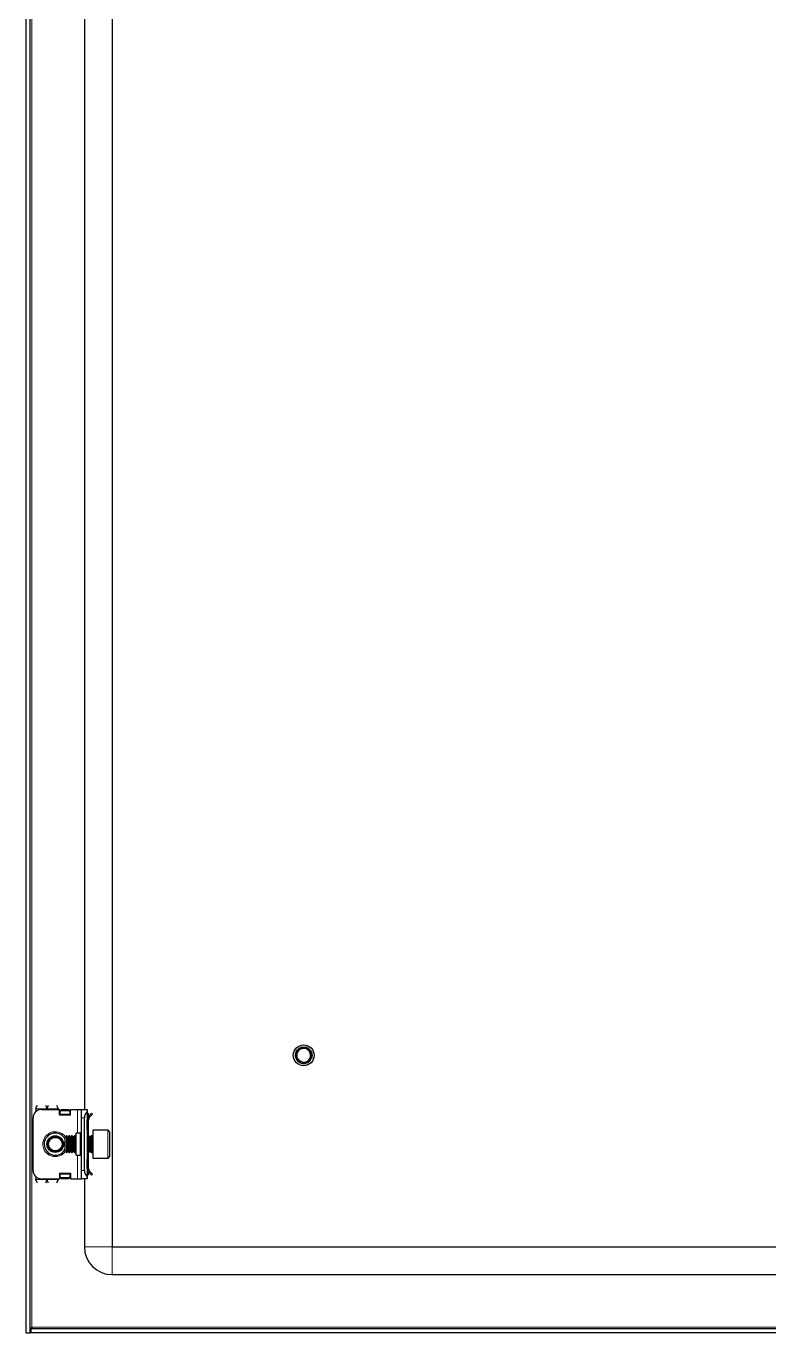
# Model space of a CAD drawing. Header units: millimetres. Extents: x -261 to 1184, y -353 to 966.
# Drawn here: x 637.5 to 905, y -188.4 to 282.4 of the extents above; entities that cross this region are included whole.
import ezdxf

# ---------------------------------------------------------------- set-up
doc = ezdxf.new("R2010")
doc.units = ezdxf.units.MM

msp = doc.modelspace()

# ---------------------------------------------------------------- linework, layer by layer
at = {"color": 7, "linetype": 'Continuous', "lineweight": 25}
for p, q in [((637.48, -188.41), (637.48, 772.59)), ((638.98, -188.41), (638.98, 772.59)), ((668.48, 741.59), (668.48, -157.41)), ((658.48, 692.09), (658.48, -107.91)), ((734.48, -88.41), (734.48, -88.41)), ((734.49, -88.22), (734.55, -87.91)), ((734.49, -88.22), (734.49, -88.27)), ((734.51, -88.01), (734.5, -88.06)), ((734.51, -88.82), (734.52, -88.87)), ((734.55, -87.81), (734.54, -87.86)), ((734.59, -87.61), (734.58, -87.66)), ((734.65, -87.43), (734.63, -87.48)), ((734.7, -87.33), (734.82, -87.11)), ((734.7, -87.3), (734.8, -87.11)), ((735.19, -89.28), (735.03, -88.87)), ((735.22, -86.45), (735.38, -86.32)), ((735.25, -86.48), (735.36, -86.29)), ((735.95, -85.84), (736.22, -85.71)), ((736.51, -85.58), (736.79, -85.51)), ((736.89, -85.47), (736.84, -85.48)), ((737.03, -85.45), (737.22, -85.43)), ((738.02, -85.46), (737.98, -85.46)), ((738.2, -85.5), (738.16, -85.49)), ((738.38, -85.55), (738.34, -85.54)), ((738.56, -85.61), (738.52, -85.6)), ((738.92, -85.78), (738.87, -85.75)), ((739.09, -85.88), (739.05, -85.86)), ((739.26, -86), (739.22, -85.97)), ((739.26, -86), (739.47, -86.18)), ((739.43, -86.13), (739.39, -86.1)), ((739.58, -86.26), (739.54, -86.23)), ((739.71, -86.4), (739.68, -86.37)), ((740.3, -87.38), (740.3, -87.37)), ((740.4, -89.12), (740.32, -89.35)), ((740.36, -87.55), (740.34, -87.51)), ((740.35, -89.31), (740.36, -89.26)), ((740.4, -87.73), (740.39, -87.69)), ((740.4, -89.12), (740.41, -89.07)), ((740.44, -87.91), (740.43, -87.87)), ((740.44, -88.92), (740.45, -88.87)), ((740.47, -88.1), (740.46, -88.06)), ((740.48, -88.3), (740.46, -88.54)), ((740.48, -88.51), (740.46, -88.76)), ((740.47, -88.71), (740.47, -88.66)), ((740.48, -88.3), (740.48, -88.25)), ((740.48, -88.51), (740.48, -88.46)), ((735.32, -90.49), (735.2, -90.36)), ((735.21, -90.37), (735.23, -90.39)), ((735.32, -90.49), (735.36, -90.53)), ((735.47, -90.63), (735.5, -90.67)), ((735.62, -90.77), (735.66, -90.8)), ((735.79, -90.89), (735.83, -90.92)), ((736.32, -91.18), (736.36, -91.2)), ((737.29, -91.41), (738.03, -91.34)), ((738.17, -91.33), (738.22, -91.32)), ((738.36, -91.28), (738.41, -91.27)), ((738.56, -91.21), (738.6, -91.2)), ((738.93, -91.04), (738.71, -91.12)), ((738.75, -91.13), (738.79, -91.11)), ((739.11, -90.94), (738.91, -91.05)), ((738.93, -90.97), (738.98, -91.02)), ((738.93, -91.04), (738.98, -91.02)), ((640.98, -107.66), (640.98, -108.68)), ((642.98, -107.91), (649.48, -107.91)), ((648.98, -107.66), (648.98, -107.91)), ((649.48, -109.91), (649.48, -107.91)), ((649.68, -108.03), (649.48, -108.03)), ((649.68, -109.91), (649.68, -108.03)), ((649.73, -108.29), (650.23, -107.94)), ((650.23, -108.29), (649.73, -108.65)), ((649.73, -108.65), (649.73, -108.29)), ((650.23, -107.94), (650.23, -108.29)), ((650.23, -107.94), (652.73, -107.94)), ((650.23, -108.29), (652.73, -108.29)), ((652.73, -108.29), (652.73, -107.94)), ((652.73, -107.94), (653.23, -108.29)), ((653.23, -108.65), (652.73, -108.29)), ((653.23, -108.29), (653.23, -108.65)), ((653.48, -109.91), (653.48, -107.91)), ((653.48, -107.91), (655.98, -107.91)), ((655.98, -107.91), (657.48, -107.91)), ((657.48, -107.91), (659.48, -107.91)), ((657.48, -110.91), (657.48, -107.91)), ((659.48, -107.91), (659.48, -108.68)), ((639.98, -129.91), (639.98, -110.91)), ((649.48, -109.91), (653.48, -109.91)), ((649.73, -109.56), (649.73, -108.65)), ((649.73, -109.91), (649.73, -109.56)), ((653.23, -108.65), (653.23, -109.56)), ((653.23, -109.56), (653.23, -109.91)), ((657.48, -129.91), (657.48, -110.91)), ((658.48, -129.91), (658.48, -110.91)), ((659.48, -108.68), (659.48, -132.15)), ((659.48, -109), (659.69, -109.21)), ((659.98, -111.66), (659.48, -111.66)), ((659.48, -115.16), (659.48, -111.66)), ((659.98, -109.91), (659.98, -110.37)), ((659.98, -115.16), (659.98, -111.66)), ((660.07, -110.25), (661.04, -109.27)), ((660.42, -110.6), (660.07, -110.25)), ((660.42, -110.6), (661.4, -109.63)), ((661.04, -109.27), (661.4, -109.63)), ((652.04, -117.41), (651.48, -117.97)), ((652.1, -117.41), (652.04, -117.41)), ((652.04, -117.41), (652.04, -123.41)), ((652.48, -117.97), (652.1, -117.41)), ((652.1, -117.41), (652.1, -122.94)), ((652.87, -117.41), (652.48, -117.97)), ((653.1, -117.41), (652.87, -117.41)), ((652.87, -117.41), (652.87, -122.94)), ((653.48, -117.97), (653.1, -117.41)), ((653.1, -117.41), (653.1, -122.94)), ((653.87, -117.41), (653.48, -117.97)), ((654.1, -117.41), (653.87, -117.41)), ((653.87, -117.41), (653.87, -122.94)), ((654.48, -117.97), (654.1, -117.41)), ((654.1, -117.41), (654.1, -122.94)), ((654.87, -117.41), (654.48, -117.97)), ((655.1, -117.41), (654.87, -117.41)), ((654.87, -117.41), (654.87, -122.94)), ((655.48, -117.97), (655.1, -117.41)), ((655.1, -117.41), (655.1, -122.94)), ((656.98, -116.41), (655.48, -116.41)), ((655.48, -124.41), (655.48, -116.41)), ((659.98, -115.16), (659.48, -115.16)), ((659.87, -117.41), (659.48, -117.97)), ((660.1, -117.41), (659.87, -117.41)), ((659.87, -117.41), (659.87, -122.94)), ((659.98, -117.41), (659.98, -115.16)), ((660.48, -117.97), (660.1, -117.41)), ((660.1, -117.41), (660.1, -122.94)), ((660.87, -117.41), (660.48, -117.97)), ((661.23, -117.41), (660.87, -117.41)), ((660.87, -117.41), (660.87, -122.94)), ((666.88, -115.41), (661.48, -115.41)), ((661.48, -115.41), (661.48, -125.41)), ((667.48, -116.01), (667.48, -124.81)), ((651.48, -117.97), (651.48, -122.86)), ((652.48, -117.97), (652.48, -122.47)), ((653.48, -117.97), (653.48, -122.47)), ((654.48, -117.97), (654.48, -122.47)), ((660.48, -117.97), (660.48, -122.47)), ((651.48, -122.86), (652.04, -123.41)), ((652.04, -123.41), (652.1, -123.41)), ((652.1, -123.41), (652.48, -122.86)), ((652.1, -122.94), (652.1, -123.41)), ((652.48, -122.47), (652.48, -122.86)), ((652.48, -122.86), (652.87, -123.41)), ((652.87, -122.94), (652.87, -123.41)), ((652.87, -123.41), (653.1, -123.41)), ((653.1, -123.41), (653.48, -122.86)), ((653.1, -122.94), (653.1, -123.41)), ((653.48, -122.47), (653.48, -122.86)), ((653.48, -122.86), (653.87, -123.41)), ((653.87, -122.94), (653.87, -123.41)), ((653.87, -123.41), (654.1, -123.41)), ((654.1, -123.41), (654.48, -122.86)), ((654.1, -122.94), (654.1, -123.41)), ((654.48, -122.47), (654.48, -122.86)), ((654.48, -122.86), (654.87, -123.41)), ((654.87, -122.94), (654.87, -123.41)), ((654.87, -123.41), (655.1, -123.41)), ((655.1, -123.41), (655.48, -122.86)), ((655.1, -122.94), (655.1, -123.41)), ((655.48, -124.41), (656.98, -124.41)), ((659.48, -122.86), (659.87, -123.41)), ((659.48, -125.66), (659.98, -125.66)), ((659.48, -129.16), (659.48, -125.66)), ((659.87, -122.94), (659.87, -123.41)), ((659.87, -123.41), (660.1, -123.41)), ((659.98, -125.66), (659.98, -123.41)), ((659.98, -129.16), (659.98, -125.66)), ((660.1, -123.41), (660.48, -122.86)), ((660.1, -122.94), (660.1, -123.41)), ((660.48, -122.47), (660.48, -122.86)), ((660.48, -122.86), (660.87, -123.41)), ((660.87, -122.94), (660.87, -123.41)), ((660.87, -123.41), (661.23, -123.41)), ((661.48, -125.41), (666.88, -125.41)), ((649.48, -130.91), (649.48, -132.91)), ((649.48, -130.91), (653.48, -130.91)), ((649.68, -132.8), (649.68, -130.91)), ((649.73, -131.27), (649.73, -130.91)), ((649.73, -132.18), (649.73, -131.27)), ((653.23, -130.91), (653.23, -131.27)), ((653.23, -131.27), (653.23, -132.18)), ((653.48, -130.91), (653.48, -132.91)), ((657.48, -132.91), (657.48, -129.91)), ((659.98, -129.16), (659.48, -129.16)), ((659.69, -131.62), (659.48, -131.83)), ((659.98, -130.91), (659.98, -130.52)), ((660.42, -130.22), (660.07, -130.58)), ((660.07, -130.58), (661.04, -131.55)), ((660.42, -130.22), (661.4, -131.2)), ((661.04, -131.55), (661.4, -131.2)), ((640.98, -132.15), (640.98, -133.16)), ((642.98, -132.91), (649.48, -132.91)), ((648.98, -132.91), (648.98, -133.16)), ((649.48, -132.8), (649.68, -132.8)), ((649.73, -132.53), (649.73, -132.18)), ((649.73, -132.18), (650.23, -132.53)), ((650.23, -132.89), (649.73, -132.53)), ((650.23, -132.53), (650.23, -132.89)), ((652.73, -132.53), (650.23, -132.53)), ((652.73, -132.89), (650.23, -132.89)), ((652.73, -132.53), (653.23, -132.18)), ((652.73, -132.89), (652.73, -132.53)), ((653.23, -132.53), (652.73, -132.89)), ((653.23, -132.18), (653.23, -132.53)), ((653.48, -132.91), (655.98, -132.91)), ((655.98, -132.91), (657.48, -132.91)), ((659.48, -132.91), (657.48, -132.91)), ((658.48, -132.91), (658.48, -157.41)), ((659.48, -132.15), (659.48, -132.91)), ((668.48, -157.41), (1152.48, -157.41)), ((668.48, -167.41), (1152.48, -167.41)), ((639.18, -186.91), (639.18, -188.41)), ((1181.78, -186.91), (639.18, -186.91)), ((639.34, -186.91), (639.58, -186.31)), ((637.48, -188.41), (638.98, -188.41)), ((1181.78, -188.41), (639.18, -188.41))]:
    msp.add_line(p, q, dxfattribs=at)
at = {"color": 8, "linetype": 'Continuous', "lineweight": 18}
for p, q in [((639.58, -186.31), (639.58, 770.49)), ((640.98, -107.66), (644.98, -107.66)), ((644.98, -107.66), (648.98, -107.66)), ((655.98, -116.41), (655.98, -107.91)), ((653.23, -109.56), (649.73, -109.56)), ((658.48, -110.91), (657.48, -110.91)), ((659.48, -109.41), (659.69, -109.21)), ((659.48, -109.91), (659.98, -109.91)), ((656.98, -124.41), (656.98, -116.41)), ((661.23, -118.8), (661.23, -117.41)), ((666.88, -125.41), (666.88, -115.41)), ((661.23, -123.41), (661.23, -118.8)), ((655.98, -132.91), (655.98, -124.41)), ((649.73, -131.27), (653.23, -131.27)), ((657.48, -129.91), (658.48, -129.91)), ((659.48, -130.91), (659.98, -130.91)), ((659.48, -131.41), (659.69, -131.62)), ((640.98, -133.16), (644.98, -133.16)), ((648.98, -133.16), (644.98, -133.16)), ((668.48, -157.41), (658.48, -157.41)), ((668.48, -157.41), (668.48, -167.41)), ((1181.38, -186.31), (639.58, -186.31))]:
    msp.add_line(p, q, dxfattribs=at)
at = {"color": 7, "linetype": 'Continuous', "lineweight": 25}
for centre, radius in [((737.48, -88.41), 3.75), ((647.98, -120.41), 3), ((647.98, -120.41), 2.76), ((647.98, -120.41), 2.45)]:
    msp.add_circle(centre, radius, dxfattribs=at)
for centre, radius, start, end in [((737.48, -88.41), 3, 180, 220.7437), ((737.48, -88.41), 2.5, 168.5944, 190.5165), ((737.48, -88.41), 2.5, 108.5944, 168.5944), ((737.48, -88.41), 2.5, 48.5944, 108.5944), ((737.48, -88.41), 2.5, 288.5944, 348.5944), ((737.48, -88.41), 2.5, 348.5944, 48.5944), ((737.48, -88.41), 3, 239.9286, 266.2193), ((737.48, -88.41), 2.5, 255.8881, 288.5944), ((642.98, -110.91), 3, 90, 180), ((661.48, -110.91), 3, 131.8103, 180), ((658.98, -109.91), 1, 0, 45), ((647.98, -120.41), 4, 90, 331.045), ((647.98, -120.41), 4, 28.955, 90), ((656.98, -115.91), 0.5, 270, 0), ((661.23, -117.16), 0.25, 270, 0), ((666.88, -116.01), 0.6, 0, 90), ((656.98, -124.91), 0.5, 0, 90), ((661.23, -123.66), 0.25, 0, 90), ((666.88, -124.81), 0.6, 270, 0), ((642.98, -129.91), 3, 180, 270), ((661.48, -129.91), 3, 180, 228.1897), ((658.98, -130.91), 1, 315, 0), ((668.48, -157.41), 10, 180, 270)]:
    msp.add_arc(centre, radius, start, end, dxfattribs=at)
at = {"color": 8, "linetype": 'Continuous', "lineweight": 18}
for start, end in [(35.4622, 270), (270, 324.5378)]:
    msp.add_arc((647.98, -120.41), 4.5, start, end, dxfattribs=at)
at = {"color": 7, "linetype": 'Continuous', "lineweight": 25}
for points, knots in [([(734.97, -88.13), (734.97, -88.14), (734.95, -88.17), (734.91, -88.22), (734.86, -88.28), (734.79, -88.33), (734.71, -88.37), (734.63, -88.4), (734.55, -88.41), (734.51, -88.41), (734.48, -88.41)], [0, 0, 0, 0, 0.0602215, 0.1811302, 0.3019881, 0.4228095, 0.5894372, 0.7560296, 0.8771102, 1, 1, 1, 1]), ([(734.48, -88.42), (734.48, -88.37), (734.48, -88.29), (734.5, -88.22), (734.5, -88.19)], [0, 0, 0, 0, 0.659859, 1, 1, 1, 1]), ([(734.48, -88.42), (734.52, -88.41), (734.58, -88.37), (734.67, -88.35), (734.73, -88.34), (734.76, -88.34)], [0, 0, 0, 0, 0.371226, 0.708872, 1, 1, 1, 1]), ([(735.41, -90.2), (735.39, -90.17), (735.14, -89.95), (734.8, -89.49), (734.56, -88.88), (734.5, -88.53), (734.48, -88.41)], [0, 0, 0, 0, 0.050685, 0.485619, 0.826643, 1, 1, 1, 1]), ([(734.49, -88.22), (734.52, -88.2), (734.59, -88.17), (734.68, -88.16), (734.78, -88.16), (734.86, -88.17), (734.91, -88.19), (734.93, -88.2)], [0, 0, 0, 0, 0.235039, 0.445532, 0.651268, 0.847853, 1, 1, 1, 1]), ([(734.84, -88.29), (734.81, -88.27), (734.75, -88.25), (734.66, -88.24), (734.57, -88.24), (734.52, -88.26), (734.49, -88.27)], [0, 0, 0, 0, 0.237597, 0.516729, 0.755527, 1, 1, 1, 1]), ([(734.95, -88.17), (734.92, -88.15), (734.87, -88.11), (734.78, -88.08), (734.69, -88.05), (734.59, -88.05), (734.53, -88.06), (734.5, -88.06)], [0, 0, 0, 0, 0.189173, 0.404697, 0.62022, 0.807935, 1, 1, 1, 1]), ([(734.51, -88.01), (734.55, -88), (734.61, -87.98), (734.71, -87.97), (734.8, -87.98), (734.88, -88.01), (734.94, -88.04), (734.97, -88.06), (734.98, -88.07)], [0, 0, 0, 0, 0.214065, 0.402363, 0.585629, 0.760234, 0.923894, 1, 1, 1, 1]), ([(735.01, -88.06), (735, -88.05), (734.97, -88.02), (734.9, -87.96), (734.82, -87.91), (734.73, -87.87), (734.63, -87.85), (734.57, -87.86), (734.54, -87.86)], [0, 0, 0, 0, 0.069872, 0.258455, 0.446951, 0.635422, 0.81547, 1, 1, 1, 1]), ([(734.55, -87.81), (734.58, -87.8), (734.65, -87.79), (734.74, -87.79), (734.83, -87.82), (734.9, -87.85), (734.96, -87.89), (734.99, -87.93), (735.01, -87.94)], [0, 0, 0, 0, 0.208898, 0.388587, 0.562428, 0.727295, 0.881578, 1, 1, 1, 1]), ([(735.01, -87.92), (735, -87.9), (734.96, -87.85), (734.9, -87.79), (734.83, -87.74), (734.75, -87.7), (734.67, -87.67), (734.61, -87.66), (734.58, -87.66)], [0, 0, 0, 0, 0.137266, 0.30795, 0.478578, 0.649185, 0.822833, 1, 1, 1, 1]), ([(734.59, -87.61), (734.62, -87.61), (734.68, -87.61), (734.77, -87.63), (734.85, -87.66), (734.92, -87.7), (734.97, -87.75), (735.01, -87.81), (735.03, -87.84), (735.04, -87.86)], [0, 0, 0, 0, 0.165667, 0.330522, 0.488809, 0.638525, 0.778629, 0.909213, 1, 1, 1, 1]), ([(735.01, -87.78), (735.01, -87.76), (734.98, -87.72), (734.93, -87.66), (734.86, -87.59), (734.78, -87.53), (734.71, -87.5), (734.66, -87.48), (734.63, -87.48)], [0, 0, 0, 0, 0.076151, 0.276704, 0.47712, 0.677473, 0.837574, 1, 1, 1, 1]), ([(734.65, -87.43), (734.86, -87.01), (735.17, -86.36), (735.76, -85.97), (735.96, -85.83)], [0, 0, 0, 0, 0.657042, 1, 1, 1, 1]), ([(734.65, -87.43), (734.68, -87.44), (734.73, -87.44), (734.81, -87.48), (734.88, -87.52), (734.94, -87.57), (734.99, -87.63), (735.02, -87.69), (735.04, -87.75), (735.04, -87.78), (735.04, -87.79)], [0, 0, 0, 0, 0.154027, 0.307095, 0.452862, 0.590123, 0.718565, 0.838856, 0.95247, 1, 1, 1, 1]), ([(734.68, -87.44), (734.71, -87.33), (734.75, -87.16), (734.83, -87.01), (734.87, -86.94)], [0, 0, 0, 0, 0.608978, 1, 1, 1, 1]), ([(734.85, -87.03), (734.88, -86.96), (734.96, -86.74), (735.13, -86.58), (735.24, -86.48)], [0, 0, 0, 0, 0.3337892, 1, 1, 1, 1]), ([(734.94, -86.89), (734.95, -86.84), (735.06, -86.54), (735.3, -86.33), (735.51, -86.16)], [0, 0, 0, 0, 0.171865, 1, 1, 1, 1]), ([(734.98, -88.08), (734.97, -88.19), (734.95, -88.45), (735, -88.72), (735.03, -88.87)], [0, 0, 0, 0, 0.408521, 1, 1, 1, 1]), ([(735.03, -87.92), (735.03, -87.93), (735.02, -87.97), (735, -88.03), (734.98, -88.07), (734.98, -88.08)], [0, 0, 0, 0, 0.157682, 0.80304, 1, 1, 1, 1]), ([(736.33, -86.05), (736.26, -86.09), (735.94, -86.27), (735.45, -86.74), (735.14, -87.33), (735.05, -87.67), (735.03, -87.72)], [0, 0, 0, 0, 0.104785, 0.513079, 0.918136, 1, 1, 1, 1]), ([(735.03, -87.72), (735.04, -87.76), (735.05, -87.82), (735.04, -87.89), (735.03, -87.92)], [0, 0, 0, 0, 0.544473, 1, 1, 1, 1]), ([(735.22, -86.45), (735.21, -86.45), (735.2, -86.47), (735.18, -86.49), (735.17, -86.5)], [0, 0, 0, 0, 0.2967964, 1, 1, 1, 1]), ([(736.48, -90.65), (736.4, -90.61), (736.08, -90.45), (735.57, -90.04), (735.32, -89.53), (735.19, -89.28)], [0, 0, 0, 0, 0.130652, 0.560007, 1, 1, 1, 1]), ([(735.34, -86.31), (735.34, -86.32), (735.33, -86.33), (735.32, -86.34), (735.31, -86.34)], [0, 0, 0, 0, 0.484232, 1, 1, 1, 1]), ([(735.48, -86.18), (735.47, -86.19), (735.46, -86.2), (735.45, -86.21), (735.44, -86.21)], [0, 0, 0, 0, 0.485158, 1, 1, 1, 1]), ([(735.62, -86.06), (735.62, -86.07), (735.6, -86.08), (735.59, -86.09), (735.59, -86.09)], [0, 0, 0, 0, 0.484546, 1, 1, 1, 1]), ([(735.78, -85.95), (735.77, -85.95), (735.76, -85.96), (735.75, -85.97), (735.74, -85.97)], [0, 0, 0, 0, 0.4826873, 1, 1, 1, 1]), ([(735.78, -85.95), (735.79, -85.94), (735.84, -85.9), (735.9, -85.88), (735.94, -85.86)], [0, 0, 0, 0, 0.230751, 1, 1, 1, 1]), ([(735.95, -85.84), (735.94, -85.84), (735.93, -85.85), (735.91, -85.86), (735.91, -85.86)], [0, 0, 0, 0, 0.480194, 1, 1, 1, 1]), ([(735.95, -85.84), (735.98, -85.86), (736.04, -85.89), (736.11, -85.96), (736.14, -86.01), (736.16, -86.04)], [0, 0, 0, 0, 0.3628583, 0.6934345, 1, 1, 1, 1]), ([(736.31, -86.1), (736.29, -86.09), (736.25, -86.09), (736.19, -86.06), (736.11, -86.01), (736.03, -85.93), (735.98, -85.87), (735.96, -85.83)], [0, 0, 0, 0, 0.084477, 0.253367, 0.470159, 0.686909, 1, 1, 1, 1]), ([(736.13, -85.74), (736.12, -85.74), (736.1, -85.75), (736.09, -85.76), (736.08, -85.76)], [0, 0, 0, 0, 0.477867, 1, 1, 1, 1]), ([(736.24, -86.04), (736.24, -86.02), (736.23, -85.97), (736.19, -85.9), (736.15, -85.82), (736.1, -85.78), (736.08, -85.76)], [0, 0, 0, 0, 0.154183, 0.462567, 0.728091, 1, 1, 1, 1]), ([(736.13, -85.74), (736.16, -85.76), (736.21, -85.8), (736.28, -85.87), (736.33, -85.95), (736.35, -86.02), (736.36, -86.05), (736.36, -86.06)], [0, 0, 0, 0, 0.260762, 0.494805, 0.723794, 0.94279, 1, 1, 1, 1]), ([(736.31, -85.65), (736.31, -85.65), (736.29, -85.66), (736.28, -85.67), (736.27, -85.67)], [0, 0, 0, 0, 0.4764859, 1, 1, 1, 1]), ([(736.4, -86.07), (736.41, -86.05), (736.41, -86), (736.4, -85.91), (736.37, -85.82), (736.33, -85.74), (736.29, -85.69), (736.27, -85.67)], [0, 0, 0, 0, 0.114393, 0.350182, 0.585971, 0.790611, 1, 1, 1, 1]), ([(736.31, -85.65), (736.33, -85.64), (736.39, -85.62), (736.46, -85.6), (736.51, -85.6)], [0, 0, 0, 0, 0.301025, 1, 1, 1, 1]), ([(736.31, -85.65), (736.34, -85.67), (736.39, -85.72), (736.45, -85.8), (736.49, -85.88), (736.51, -85.96), (736.52, -86.03), (736.51, -86.06), (736.51, -86.07)], [0, 0, 0, 0, 0.218347, 0.41099, 0.598711, 0.777744, 0.945667, 1, 1, 1, 1]), ([(736.69, -86.04), (736.67, -86.05), (736.63, -86.06), (736.55, -86.07), (736.45, -86.07), (736.38, -86.06), (736.34, -86.05), (736.33, -86.05)], [0, 0, 0, 0, 0.099011, 0.388276, 0.61301, 0.895384, 1, 1, 1, 1]), ([(736.51, -85.58), (736.5, -85.58), (736.48, -85.59), (736.47, -85.59), (736.46, -85.59)], [0, 0, 0, 0, 0.4765794, 1, 1, 1, 1]), ([(736.54, -86.07), (736.54, -86.07), (736.55, -86.03), (736.56, -85.96), (736.56, -85.86), (736.54, -85.76), (736.51, -85.67), (736.48, -85.62), (736.46, -85.59)], [0, 0, 0, 0, 0.019058, 0.219488, 0.419831, 0.620151, 0.807785, 1, 1, 1, 1]), ([(736.51, -85.58), (736.53, -85.6), (736.58, -85.65), (736.62, -85.74), (736.65, -85.82), (736.66, -85.9), (736.65, -85.98), (736.64, -86.03), (736.63, -86.06)], [0, 0, 0, 0, 0.202252, 0.376941, 0.546153, 0.706797, 0.857217, 1, 1, 1, 1]), ([(736.7, -85.52), (736.69, -85.52), (736.68, -85.52), (736.66, -85.53), (736.65, -85.53)], [0, 0, 0, 0, 0.478977, 1, 1, 1, 1]), ([(736.66, -86.03), (736.67, -86.01), (736.69, -85.95), (736.71, -85.87), (736.72, -85.78), (736.71, -85.66), (736.67, -85.58), (736.65, -85.53)], [0, 0, 0, 0, 0.147065, 0.321231, 0.495346, 0.669443, 1, 1, 1, 1]), ([(736.95, -85.81), (736.95, -85.83), (736.92, -85.88), (736.86, -85.95), (736.77, -86.01), (736.71, -86.03), (736.69, -86.04)], [0, 0, 0, 0, 0.153621, 0.528305, 0.811762, 1, 1, 1, 1]), ([(736.7, -85.52), (736.72, -85.55), (736.76, -85.6), (736.79, -85.69), (736.8, -85.77), (736.79, -85.86), (736.78, -85.93), (736.75, -85.99), (736.73, -86.02), (736.73, -86.03)], [0, 0, 0, 0, 0.1954613, 0.3596487, 0.5176065, 0.6667879, 0.8062679, 0.9362427, 1, 1, 1, 1]), ([(736.77, -85.98), (736.77, -85.98), (736.81, -85.93), (736.84, -85.85), (736.87, -85.73), (736.87, -85.65), (736.86, -85.56), (736.85, -85.51), (736.84, -85.48)], [0, 0, 0, 0, 0.001313, 0.309582, 0.493731, 0.677835, 0.837663, 1, 1, 1, 1]), ([(736.89, -85.47), (736.9, -85.5), (736.92, -85.55), (736.94, -85.64), (736.94, -85.72), (736.92, -85.8), (736.89, -85.89), (736.84, -85.94), (736.81, -85.98)], [0, 0, 0, 0, 0.162579, 0.32416, 0.478216, 0.623372, 0.759205, 1, 1, 1, 1]), ([(736.81, -85.98), (736.83, -85.96), (736.88, -85.92), (736.93, -85.86), (736.95, -85.82), (736.95, -85.81)], [0, 0, 0, 0, 0.41332, 0.833507, 1, 1, 1, 1]), ([(736.89, -85.47), (736.92, -85.47), (737.24, -85.41), (737.88, -85.4), (738.53, -85.58), (738.87, -85.75), (738.93, -85.79)], [0, 0, 0, 0, 0.044285, 0.46488, 0.894202, 1, 1, 1, 1]), ([(738.93, -86.09), (738.87, -86.06), (738.54, -85.88), (737.87, -85.7), (737.25, -85.74), (736.95, -85.81), (736.95, -85.81)], [0, 0, 0, 0, 0.102158, 0.551599, 0.99962, 1, 1, 1, 1]), ([(737.32, -85.44), (737.39, -85.43), (737.55, -85.4), (737.72, -85.42), (737.83, -85.43)], [0, 0, 0, 0, 0.399625, 1, 1, 1, 1]), ([(737.98, -85.47), (738.03, -85.48), (738.18, -85.48), (738.32, -85.53), (738.42, -85.56)], [0, 0, 0, 0, 0.353316, 1, 1, 1, 1]), ([(738.85, -86.07), (738.85, -86.06), (738.85, -86.03), (738.86, -85.97), (738.88, -85.88), (738.92, -85.82), (738.93, -85.79)], [0, 0, 0, 0, 0.058255, 0.305509, 0.64716, 1, 1, 1, 1]), ([(738.92, -85.78), (738.92, -85.81), (738.92, -85.88), (738.9, -85.98), (738.87, -86.03), (738.86, -86.06)], [0, 0, 0, 0, 0.371432, 0.710618, 1, 1, 1, 1]), ([(738.93, -86.09), (738.95, -86.07), (738.99, -86.02), (739.03, -85.94), (739.04, -85.88), (739.05, -85.86)], [0, 0, 0, 0, 0.351509, 0.671861, 1, 1, 1, 1]), ([(739.14, -86.54), (739.13, -86.53), (739.09, -86.5), (739.04, -86.43), (738.99, -86.35), (738.96, -86.26), (738.94, -86.18), (738.93, -86.12), (738.93, -86.09)], [0, 0, 0, 0, 0.066273, 0.267344, 0.423096, 0.618734, 0.814089, 1, 1, 1, 1]), ([(739.09, -85.88), (739.09, -85.92), (739.09, -85.99), (739.06, -86.08), (739.01, -86.16), (738.98, -86.21), (738.95, -86.23), (738.95, -86.23)], [0, 0, 0, 0, 0.275174, 0.522846, 0.765225, 0.99702, 1, 1, 1, 1]), ([(738.95, -90.97), (739.02, -90.92), (739.37, -90.69), (739.86, -90.18), (740.08, -89.63), (740.19, -89.38)], [0, 0, 0, 0, 0.128781, 0.613629, 1, 1, 1, 1]), ([(738.97, -86.28), (738.98, -86.28), (739.02, -86.25), (739.08, -86.2), (739.15, -86.13), (739.19, -86.05), (739.21, -86), (739.22, -85.97)], [0, 0, 0, 0, 0.084965, 0.329338, 0.573716, 0.784411, 1, 1, 1, 1]), ([(739.26, -86), (739.26, -86.03), (739.25, -86.1), (739.21, -86.19), (739.16, -86.27), (739.1, -86.33), (739.05, -86.37), (739.02, -86.38), (739.01, -86.38)], [0, 0, 0, 0, 0.222831, 0.420099, 0.612409, 0.79585, 0.967895, 1, 1, 1, 1]), ([(739.03, -86.41), (739.03, -86.41), (739.06, -86.4), (739.13, -86.37), (739.21, -86.32), (739.29, -86.25), (739.35, -86.18), (739.37, -86.12), (739.39, -86.1)], [0, 0, 0, 0, 0.002693, 0.20821, 0.413641, 0.619057, 0.807274, 1, 1, 1, 1]), ([(739.43, -86.13), (739.42, -86.16), (739.4, -86.23), (739.35, -86.31), (739.29, -86.38), (739.22, -86.43), (739.15, -86.46), (739.1, -86.47), (739.08, -86.48)], [0, 0, 0, 0, 0.203485, 0.379971, 0.551008, 0.713426, 0.865499, 1, 1, 1, 1]), ([(739.13, -86.49), (739.16, -86.49), (739.23, -86.47), (739.32, -86.44), (739.4, -86.38), (739.48, -86.32), (739.52, -86.26), (739.54, -86.23)], [0, 0, 0, 0, 0.190996, 0.383798, 0.576553, 0.78528, 1, 1, 1, 1]), ([(739.58, -86.62), (739.58, -86.62), (739.55, -86.63), (739.5, -86.65), (739.41, -86.66), (739.31, -86.64), (739.21, -86.6), (739.16, -86.55), (739.14, -86.54)], [0, 0, 0, 0, 0.045866, 0.230744, 0.387461, 0.658246, 0.861978, 1, 1, 1, 1]), ([(739.58, -86.26), (739.56, -86.3), (739.53, -86.36), (739.47, -86.43), (739.41, -86.48), (739.34, -86.52), (739.27, -86.55), (739.22, -86.55), (739.2, -86.55)], [0, 0, 0, 0, 0.211659, 0.390361, 0.562352, 0.724819, 0.876696, 1, 1, 1, 1]), ([(739.22, -86.57), (739.23, -86.57), (739.29, -86.57), (739.39, -86.55), (739.5, -86.51), (739.6, -86.45), (739.65, -86.4), (739.68, -86.37)], [0, 0, 0, 0, 0.046579, 0.362688, 0.551736, 0.740753, 1, 1, 1, 1]), ([(739.22, -86.6), (739.25, -86.61), (739.31, -86.63), (739.41, -86.64), (739.5, -86.64), (739.56, -86.62), (739.58, -86.62)], [0, 0, 0, 0, 0.251795, 0.502165, 0.752314, 1, 1, 1, 1]), ([(739.71, -86.4), (739.69, -86.43), (739.66, -86.48), (739.6, -86.53), (739.53, -86.58), (739.45, -86.61), (739.38, -86.62), (739.32, -86.62), (739.28, -86.61), (739.26, -86.61)], [0, 0, 0, 0, 0.169226, 0.337427, 0.497935, 0.649179, 0.790582, 0.922688, 1, 1, 1, 1]), ([(740.32, -88.45), (740.32, -88.38), (740.3, -87.99), (740.12, -87.32), (739.75, -86.84), (739.58, -86.62)], [0, 0, 0, 0, 0.108003, 0.585763, 1, 1, 1, 1]), ([(739.71, -86.4), (739.83, -86.55), (740.11, -86.9), (740.4, -87.56), (740.46, -88.07), (740.48, -88.33)], [0, 0, 0, 0, 0.274163, 0.639603, 1, 1, 1, 1]), ([(739.8, -86.53), (739.84, -86.57), (739.97, -86.71), (740.07, -86.88), (740.13, -87)], [0, 0, 0, 0, 0.288707, 1, 1, 1, 1]), ([(740.19, -89.38), (740.18, -89.38), (740.15, -89.37), (740.1, -89.34), (740.04, -89.3), (739.99, -89.24), (739.95, -89.17), (739.92, -89.06), (739.92, -88.97), (739.93, -88.92), (739.93, -88.91)], [0, 0, 0, 0, 0.0227609, 0.1922433, 0.3468958, 0.4775346, 0.5886768, 0.7833339, 0.9686236, 1, 1, 1, 1]), ([(739.92, -88.98), (739.92, -89.01), (739.93, -89.08), (739.97, -89.16), (740.02, -89.24), (740.08, -89.3), (740.14, -89.35), (740.17, -89.37), (740.19, -89.38)], [0, 0, 0, 0, 0.182737, 0.363423, 0.543947, 0.724373, 0.904747, 1, 1, 1, 1]), ([(740.35, -89.31), (740.32, -89.3), (740.26, -89.3), (740.18, -89.28), (740.1, -89.24), (740.04, -89.19), (739.99, -89.14), (739.95, -89.08), (739.93, -89.03), (739.92, -89.01), (739.92, -89.01)], [0, 0, 0, 0, 0.159812, 0.318711, 0.470648, 0.614013, 0.748131, 0.873387, 0.991083, 1, 1, 1, 1]), ([(739.93, -88.91), (739.94, -88.88), (739.96, -88.8), (740.02, -88.7), (740.08, -88.61), (740.15, -88.55), (740.22, -88.5), (740.28, -88.47), (740.31, -88.46), (740.32, -88.45)], [0, 0, 0, 0, 0.1251657, 0.3367685, 0.4886747, 0.6403706, 0.7919615, 0.9435026, 1, 1, 1, 1]), ([(739.94, -88.95), (739.95, -88.97), (739.97, -89.02), (740.03, -89.08), (740.1, -89.15), (740.19, -89.21), (740.27, -89.24), (740.33, -89.26), (740.36, -89.26)], [0, 0, 0, 0, 0.112687, 0.266978, 0.464332, 0.661607, 0.829157, 1, 1, 1, 1]), ([(740.4, -89.12), (740.36, -89.12), (740.3, -89.13), (740.21, -89.12), (740.12, -89.09), (740.05, -89.05), (739.99, -89), (739.96, -88.96), (739.95, -88.94)], [0, 0, 0, 0, 0.207037, 0.38272, 0.55212, 0.712365, 0.86221, 1, 1, 1, 1]), ([(740.44, -88.92), (740.41, -88.93), (740.34, -88.95), (740.24, -88.95), (740.16, -88.93), (740.08, -88.9), (740.01, -88.86), (739.98, -88.83), (739.96, -88.81)], [0, 0, 0, 0, 0.205811, 0.38496, 0.558827, 0.724121, 0.878934, 1, 1, 1, 1]), ([(739.98, -88.86), (740, -88.89), (740.04, -88.93), (740.12, -88.99), (740.21, -89.04), (740.31, -89.06), (740.38, -89.07), (740.41, -89.07)], [0, 0, 0, 0, 0.183111, 0.381533, 0.579913, 0.787111, 1, 1, 1, 1]), ([(740.01, -88.73), (740.03, -88.75), (740.08, -88.79), (740.17, -88.84), (740.26, -88.87), (740.36, -88.88), (740.42, -88.87), (740.45, -88.87)], [0, 0, 0, 0, 0.19243, 0.403622, 0.614801, 0.805152, 1, 1, 1, 1]), ([(740.47, -88.71), (740.44, -88.73), (740.37, -88.75), (740.27, -88.76), (740.18, -88.76), (740.1, -88.74), (740.04, -88.72), (740.02, -88.7), (740.02, -88.7)], [0, 0, 0, 0, 0.227908, 0.430276, 0.627707, 0.816134, 0.99284, 1, 1, 1, 1]), ([(740.09, -88.61), (740.09, -88.62), (740.13, -88.64), (740.2, -88.66), (740.3, -88.68), (740.39, -88.68), (740.44, -88.67), (740.47, -88.66)], [0, 0, 0, 0, 0.050156, 0.304513, 0.55888, 0.776903, 1, 1, 1, 1]), ([(740.11, -87.01), (740.15, -87.07), (740.27, -87.24), (740.33, -87.44), (740.36, -87.57)], [0, 0, 0, 0, 0.357545, 1, 1, 1, 1]), ([(740.48, -88.51), (740.45, -88.52), (740.39, -88.55), (740.29, -88.58), (740.21, -88.58), (740.15, -88.57), (740.13, -88.57)], [0, 0, 0, 0, 0.293779, 0.558982, 0.818494, 1, 1, 1, 1]), ([(740.36, -89.24), (740.35, -89.27), (740.34, -89.38), (740.28, -89.48), (740.24, -89.56)], [0, 0, 0, 0, 0.218168, 1, 1, 1, 1]), ([(740.26, -88.48), (740.28, -88.48), (740.32, -88.49), (740.4, -88.48), (740.46, -88.47), (740.48, -88.46)], [0, 0, 0, 0, 0.236131, 0.613435, 1, 1, 1, 1]), ([(740.37, -87.67), (740.39, -87.71), (740.45, -87.86), (740.46, -88.02), (740.47, -88.14)], [0, 0, 0, 0, 0.2829098, 1, 1, 1, 1]), ([(735.21, -90.37), (735.23, -90.35), (735.26, -90.3), (735.32, -90.24), (735.38, -90.21), (735.41, -90.2), (735.41, -90.2)], [0, 0, 0, 0, 0.315056, 0.630194, 0.945514, 1, 1, 1, 1]), ([(735.77, -90.24), (735.74, -90.23), (735.69, -90.22), (735.6, -90.22), (735.52, -90.23), (735.44, -90.25), (735.33, -90.3), (735.27, -90.36), (735.23, -90.39)], [0, 0, 0, 0, 0.149407, 0.278563, 0.407661, 0.536722, 0.727045, 1, 1, 1, 1]), ([(735.32, -90.49), (735.34, -90.47), (735.37, -90.42), (735.43, -90.35), (735.49, -90.3), (735.56, -90.26), (735.64, -90.24), (735.71, -90.24), (735.76, -90.25), (735.79, -90.25)], [0, 0, 0, 0, 0.1594459, 0.3180339, 0.4699832, 0.6134801, 0.7476486, 0.8728556, 1, 1, 1, 1]), ([(735.84, -90.29), (735.83, -90.29), (735.8, -90.29), (735.73, -90.3), (735.65, -90.32), (735.57, -90.35), (735.49, -90.4), (735.42, -90.45), (735.38, -90.5), (735.36, -90.53)], [0, 0, 0, 0, 0.018281, 0.175639, 0.332896, 0.490097, 0.647274, 0.821632, 1, 1, 1, 1]), ([(735.41, -90.2), (735.43, -90.19), (735.47, -90.18), (735.56, -90.17), (735.66, -90.19), (735.75, -90.23), (735.83, -90.28), (735.91, -90.36), (735.99, -90.48), (736.01, -90.56), (736.02, -90.6)], [0, 0, 0, 0, 0.073646, 0.169563, 0.351373, 0.438893, 0.519676, 0.682906, 0.8512, 1, 1, 1, 1]), ([(735.47, -90.63), (735.48, -90.6), (735.5, -90.54), (735.56, -90.46), (735.62, -90.4), (735.69, -90.35), (735.76, -90.32), (735.82, -90.31), (735.85, -90.31), (735.85, -90.31)], [0, 0, 0, 0, 0.198035, 0.367663, 0.531495, 0.686664, 0.831818, 0.981917, 1, 1, 1, 1]), ([(735.91, -90.37), (735.91, -90.37), (735.86, -90.38), (735.79, -90.41), (735.7, -90.45), (735.62, -90.51), (735.55, -90.58), (735.52, -90.64), (735.5, -90.67)], [0, 0, 0, 0, 0.0505, 0.241124, 0.431653, 0.622154, 0.808692, 1, 1, 1, 1]), ([(735.62, -90.77), (735.63, -90.73), (735.64, -90.66), (735.69, -90.58), (735.74, -90.51), (735.81, -90.45), (735.87, -90.41), (735.91, -90.4), (735.93, -90.4)], [0, 0, 0, 0, 0.209239, 0.392702, 0.571062, 0.740844, 0.899958, 1, 1, 1, 1]), ([(735.98, -90.48), (735.95, -90.49), (735.89, -90.51), (735.82, -90.57), (735.75, -90.64), (735.7, -90.71), (735.67, -90.77), (735.66, -90.8)], [0, 0, 0, 0, 0.172104, 0.391099, 0.610089, 0.802801, 1, 1, 1, 1]), ([(735.79, -90.89), (735.79, -90.85), (735.8, -90.78), (735.84, -90.69), (735.88, -90.61), (735.93, -90.55), (735.97, -90.52), (735.99, -90.51)], [0, 0, 0, 0, 0.240212, 0.454711, 0.664287, 0.864517, 1, 1, 1, 1]), ([(736.02, -90.62), (736, -90.64), (735.95, -90.68), (735.9, -90.75), (735.85, -90.83), (735.84, -90.89), (735.83, -90.92)], [0, 0, 0, 0, 0.228254, 0.510351, 0.752319, 1, 1, 1, 1]), ([(735.96, -91), (735.96, -90.96), (735.97, -90.89), (735.99, -90.8), (736.02, -90.74), (736.04, -90.71), (736.04, -90.71)], [0, 0, 0, 0, 0.3571393, 0.6809788, 0.9981828, 1, 1, 1, 1]), ([(736.02, -90.6), (736.02, -90.62), (736.03, -90.66), (736.04, -90.74), (736.04, -90.83), (736.02, -90.92), (735.99, -90.98), (735.98, -91.01)], [0, 0, 0, 0, 0.113604, 0.31095, 0.508229, 0.75166, 1, 1, 1, 1]), ([(736.87, -90.84), (736.59, -90.79), (736.3, -90.73), (736.03, -90.6), (736.02, -90.6)], [0, 0, 0, 0, 0.965671, 1, 1, 1, 1]), ([(736.87, -90.84), (736.78, -90.8), (736.65, -90.74), (736.52, -90.67), (736.48, -90.65)], [0, 0, 0, 0, 0.6817331, 1, 1, 1, 1]), ([(738.03, -91.34), (738.02, -91.32), (738, -91.27), (737.99, -91.2), (737.99, -91.12), (738, -91.04), (738.04, -90.96), (738.1, -90.88), (738.2, -90.82), (738.26, -90.79), (738.28, -90.78)], [0, 0, 0, 0, 0.098631, 0.238541, 0.378532, 0.49895, 0.601027, 0.777401, 0.9101, 1, 1, 1, 1]), ([(738.18, -90.83), (738.18, -90.84), (738.15, -90.86), (738.11, -90.92), (738.07, -91), (738.04, -91.09), (738.02, -91.18), (738.02, -91.27), (738.03, -91.32), (738.03, -91.34)], [0, 0, 0, 0, 0.036757, 0.196192, 0.355485, 0.51469, 0.719746, 0.882005, 1, 1, 1, 1]), ([(738.17, -91.33), (738.16, -91.31), (738.13, -91.25), (738.11, -91.17), (738.1, -91.09), (738.11, -91.01), (738.13, -90.92), (738.17, -90.86), (738.2, -90.82)], [0, 0, 0, 0, 0.16279, 0.324686, 0.479688, 0.626058, 0.76302, 1, 1, 1, 1]), ([(738.26, -90.8), (738.25, -90.82), (738.22, -90.87), (738.19, -90.96), (738.18, -91.06), (738.18, -91.19), (738.2, -91.27), (738.22, -91.32)], [0, 0, 0, 0, 0.13286, 0.29106, 0.491007, 0.69089, 1, 1, 1, 1]), ([(738.36, -91.28), (738.34, -91.25), (738.3, -91.2), (738.26, -91.11), (738.24, -91.03), (738.24, -90.95), (738.25, -90.87), (738.27, -90.82), (738.29, -90.79), (738.29, -90.78)], [0, 0, 0, 0, 0.198483, 0.367712, 0.531083, 0.685778, 0.830503, 0.965152, 1, 1, 1, 1]), ([(738.28, -90.78), (738.29, -90.78), (738.34, -90.76), (738.42, -90.75), (738.52, -90.75), (738.61, -90.76), (738.7, -90.79), (738.78, -90.83), (738.85, -90.87), (738.91, -90.92), (738.94, -90.96), (738.95, -90.97)], [0, 0, 0, 0, 0.04296, 0.1733, 0.274263, 0.401081, 0.527716, 0.654259, 0.780759, 0.936852, 1, 1, 1, 1]), ([(738.37, -90.76), (738.37, -90.77), (738.35, -90.81), (738.34, -90.88), (738.33, -90.98), (738.34, -91.08), (738.36, -91.18), (738.39, -91.24), (738.41, -91.27)], [0, 0, 0, 0, 0.043388, 0.23288, 0.422274, 0.611632, 0.803279, 1, 1, 1, 1]), ([(738.56, -91.21), (738.53, -91.19), (738.48, -91.14), (738.43, -91.06), (738.4, -90.98), (738.38, -90.89), (738.38, -90.82), (738.39, -90.78), (738.4, -90.76)], [0, 0, 0, 0, 0.208724, 0.39105, 0.568219, 0.73683, 0.894853, 1, 1, 1, 1]), ([(738.49, -90.75), (738.49, -90.78), (738.48, -90.85), (738.49, -90.94), (738.51, -91.04), (738.55, -91.12), (738.59, -91.17), (738.6, -91.2)], [0, 0, 0, 0, 0.181695, 0.396783, 0.61186, 0.803681, 1, 1, 1, 1]), ([(738.75, -91.13), (738.72, -91.11), (738.66, -91.07), (738.6, -90.99), (738.56, -90.91), (738.53, -90.83), (738.53, -90.78), (738.53, -90.76)], [0, 0, 0, 0, 0.234253, 0.442787, 0.646465, 0.841043, 1, 1, 1, 1]), ([(738.64, -90.78), (738.64, -90.78), (738.64, -90.81), (738.66, -90.88), (738.69, -90.97), (738.73, -91.05), (738.77, -91.09), (738.79, -91.11)], [0, 0, 0, 0, 0.0027902, 0.269575, 0.5363706, 0.7654988, 1, 1, 1, 1]), ([(738.93, -91.04), (738.9, -91.02), (738.84, -90.98), (738.77, -90.91), (738.73, -90.85), (738.72, -90.81), (738.71, -90.8)], [0, 0, 0, 0, 0.319514, 0.608493, 0.891527, 1, 1, 1, 1]), ([(739.86, -90.2), (739.82, -90.27), (739.7, -90.48), (739.51, -90.63), (739.39, -90.73)], [0, 0, 0, 0, 0.3384489, 1, 1, 1, 1]), ([(640.98, -107.66), (641.08, -107.42), (641.27, -106.93), (641.46, -106.54), (641.56, -106.34)], [0, 0, 0, 0, 0.502065, 1, 1, 1, 1]), ([(644.41, -106.35), (644.49, -106.51), (644.67, -106.86), (644.86, -107.34), (644.97, -107.62), (644.98, -107.66)], [0, 0, 0, 0, 0.415483, 0.917152, 1, 1, 1, 1]), ([(644.98, -107.66), (645.08, -107.42), (645.27, -106.93), (645.46, -106.54), (645.56, -106.34)], [0, 0, 0, 0, 0.502065, 1, 1, 1, 1]), ([(648.41, -106.35), (648.49, -106.51), (648.67, -106.86), (648.86, -107.34), (648.97, -107.62), (648.98, -107.66)], [0, 0, 0, 0, 0.415483, 0.917152, 1, 1, 1, 1]), ([(660.07, -110.25), (659.92, -110.44), (659.61, -110.82), (659.49, -111.34), (659.48, -111.62), (659.48, -111.66)], [0, 0, 0, 0, 0.461863, 0.923726, 1, 1, 1, 1]), ([(660.42, -110.6), (660.3, -110.75), (660.12, -110.98), (660, -111.36), (659.99, -111.56), (659.98, -111.66)], [0, 0, 0, 0, 0.485042, 0.738404, 1, 1, 1, 1]), ([(659.48, -129.16), (659.51, -129.41), (659.56, -129.89), (659.85, -130.35), (660.04, -130.55), (660.07, -130.58)], [0, 0, 0, 0, 0.461863, 0.923726, 1, 1, 1, 1]), ([(659.98, -129.16), (660, -129.35), (660.04, -129.64), (660.22, -130), (660.36, -130.15), (660.42, -130.22)], [0, 0, 0, 0, 0.485042, 0.738404, 1, 1, 1, 1]), ([(641.56, -134.48), (641.48, -134.32), (641.3, -133.97), (641.11, -133.48), (641, -133.2), (640.98, -133.16)], [0, 0, 0, 0, 0.415483, 0.917152, 1, 1, 1, 1]), ([(644.98, -133.16), (644.89, -133.41), (644.7, -133.89), (644.51, -134.29), (644.41, -134.49)], [0, 0, 0, 0, 0.502065, 1, 1, 1, 1]), ([(645.56, -134.48), (645.48, -134.32), (645.3, -133.97), (645.11, -133.48), (645, -133.2), (644.98, -133.16)], [0, 0, 0, 0, 0.4154826, 0.9171518, 1, 1, 1, 1]), ([(648.98, -133.16), (648.89, -133.41), (648.7, -133.89), (648.51, -134.29), (648.41, -134.49)], [0, 0, 0, 0, 0.5020654, 1, 1, 1, 1]), ([(638.98, -188.41), (639, -188.23), (639.02, -187.87), (639.1, -187.5), (639.18, -187.3), (639.18, -187.3)], [0, 0, 0, 0, 0.48755, 0.97507, 1, 1, 1, 1])]:
    msp.add_open_spline(points, degree=3, knots=knots, dxfattribs=at)
msp.add_open_spline([(639.58, -186.31), (639.55, -186.39), (639.48, -186.55), (639.38, -186.75), (639.28, -186.89), (639.22, -186.9), (639.18, -186.91)], degree=3, dxfattribs=at)

doc.saveas('drawing.dxf')
